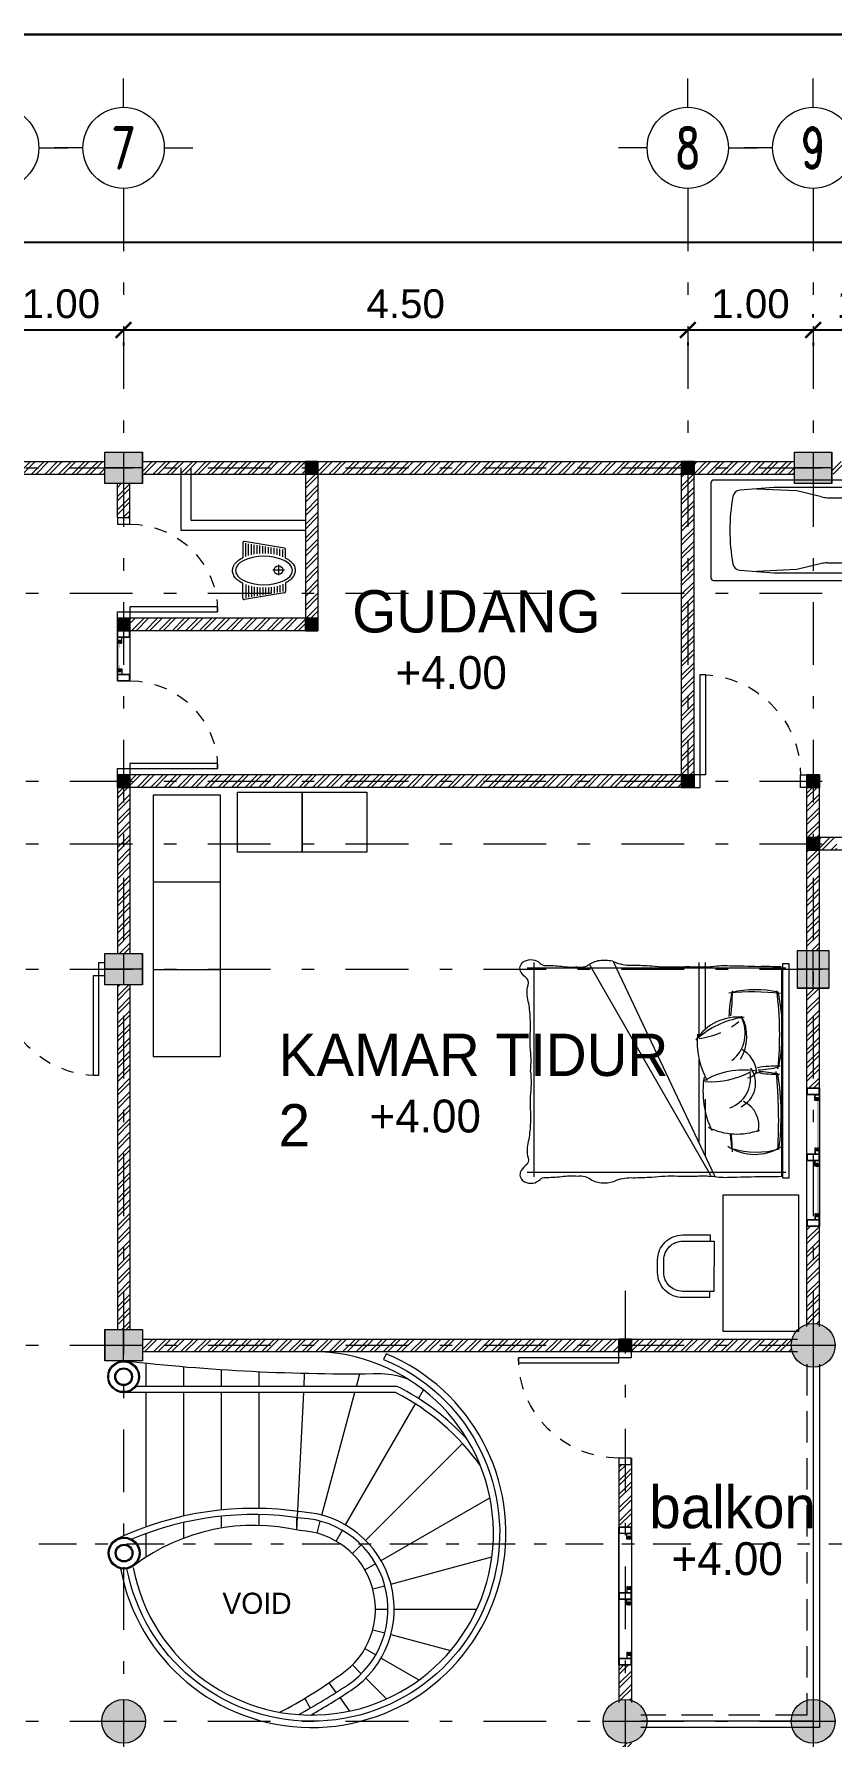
# Model space of a CAD drawing. Header units: millimetres. Extents: x -667 to -468, y -723 to -475.
# Drawn here: x -648.36 to -642, y -542.4 to -528.81 of the extents above; entities that cross this region are included whole.
import ezdxf
from ezdxf.enums import TextEntityAlignment as Align

# ---------------------------------------------------------------- set-up
doc = ezdxf.new("R2010")
doc.units = ezdxf.units.MM
for name, pattern in [('CENTER', [2, 1.25, -0.25, 0.25, -0.25]), ('DASHDOT', [1, 0.5, -0.25, 0, -0.25]), ('DASHED2', [0.375, 0.25, -0.125]), ('HIDDEN', [0.375, 0.25, -0.125])]:
    doc.linetypes.add(name, pattern=pattern)
doc.layers.get('0').update_dxf_attribs({"lineweight": 9})
doc.layers.get('Defpoints').update_dxf_attribs({"lineweight": 0})
for name, color, linetype, lineweight in [('BLOCK', 231, 'Continuous', 5), ('COLUMN', 11, 'Continuous', 9), ('dinding', 36, 'Continuous', 9), ('DOOR', 6, 'Continuous', 5), ('Furniture', 172, 'Continuous', 0), ('GRID', 250, 'CENTER', 0), ('HIDDEN', 9, 'HIDDEN', 5), ('NOT-AS1', 2, 'Continuous', 5), ('NOT-AS2', 5, 'Continuous', 5), ('NOTASI', 250, 'Continuous', 5), ('pintu', 6, 'Continuous', 5), ('TEXT', 26, 'Continuous', 5)]:
    doc.layers.add(name, color=color, linetype=linetype, lineweight=lineweight)
doc.layers.add('KOP', color=1, linetype='Continuous')
doc.styles.get("Standard").update_dxf_attribs({"font": 'arial.ttf'})
doc.styles.add('SUBTITLE-200', font='ROMAND.shx', dxfattribs={"width": 0.7, "height": 600})
doc.dimstyles.new('Copy of 1-100', dxfattribs={"dimtxt": 0.23, "dimasz": 0.125, "dimexe": 0.125, "dimexo": 0.1, "dimgap": 0.09, "dimtad": 1, "dimtoh": 1, "dimzin": 0, "dimdsep": 46, "dimtxsty": 'Standard', "dimblk": 'ARCHTICK', "dimcen": 0.09, "dimdle": 0.125, "dimclrt": 2, "dimadec": 0, "dimazin": 0, "dimtfac": 1, "dimtofl": 0, "dimtmove": 0, "dimatfit": 3, "dimldrblk": 'ARCHTICK', "dimfxl": 1, "dimtolj": 1, "dimtzin": 0, "dimarcsym": 0})

# ---------------------------------------------------------------- blocks, each defined once
blk = doc.blocks.new('EW2433')
at = {"layer": 'KOP', "color": 11, "ltscale": 0.1}
for p, q in [((483.0215, -195.9497), (500.4465, -195.9497)), ((500.4441, -195.9522), (483.0239, -195.9522))]:
    blk.add_line(p, q, dxfattribs=at)
blk = doc.blocks.new('FFFF')
at = {"layer": 'NOTASI', "ltscale": 0.01}
h = blk.add_hatch(color=256, dxfattribs=at)
h.paths.add_polyline_path([(-508.37, -250.991), (-508.495, -250.991), (-508.495, -251.141), (-508.37, -251.141)])
h.paths.add_polyline_path([(-508.37, -251.141), (-508.495, -251.141), (-508.495, -251.291), (-508.37, -251.291)])
h.paths.add_polyline_path([(-508.495, -251.141), (-508.62, -251.141), (-508.62, -251.291), (-508.495, -251.291)])
h.paths.add_polyline_path([(-508.495, -250.991), (-508.62, -250.991), (-508.62, -251.141), (-508.495, -251.141)])
at = {"ltscale": 0.01}
for p, q in [((-508.37, -250.991), (-508.62, -250.991)), ((-508.495, -250.991), (-508.495, -251.291)), ((-508.62, -251.141), (-508.37, -251.141))]:
    blk.add_line(p, q, dxfattribs=at)
blk.add_lwpolyline([(-508.62, -250.991), (-508.37, -250.991), (-508.37, -251.291), (-508.62, -251.291)], close=True, dxfattribs=at)
blk = doc.blocks.new('kolommm bulat')
at = {"layer": 'NOTASI'}
h = blk.add_hatch(color=256, dxfattribs=at)
h.paths.add_polyline_path([(-808.914, -494.931), (-808.914, -495.106), (-808.739, -495.106, 0.414214)])
h.paths.add_polyline_path([(-808.914, -494.931, 0.414214), (-809.089, -495.106), (-808.914, -495.106)])
h.paths.add_polyline_path([(-808.914, -495.106), (-809.089, -495.106, 0.414214), (-808.914, -495.281)])
h.paths.add_polyline_path([(-808.739, -495.106), (-808.914, -495.106), (-808.914, -495.281, 0.414214)])
for p, q in [((-808.914, -494.931), (-808.914, -495.281)), ((-809.089, -495.106), (-808.739, -495.106))]:
    blk.add_line(p, q)
blk.add_circle((-808.914, -495.106), 0.175)
blk = doc.blocks.new('32')
at = {"layer": 'NOTASI'}
h = blk.add_hatch(color=256, dxfattribs=at)
h.paths.add_polyline_path([(2106.822, 191.47), (2106.772, 191.47), (2106.772, 191.42), (2106.822, 191.42)])
h.paths.add_polyline_path([(2106.872, 191.47), (2106.822, 191.47), (2106.822, 191.42), (2106.872, 191.42)])
h.paths.add_polyline_path([(2106.872, 191.42), (2106.822, 191.42), (2106.822, 191.37), (2106.872, 191.37)])
h.paths.add_polyline_path([(2106.822, 191.42), (2106.772, 191.42), (2106.772, 191.37), (2106.822, 191.37)])
at = {"layer": 'BLOCK'}
for p, q in [((2106.772, 191.42), (2106.872, 191.42)), ((2106.822, 191.47), (2106.822, 191.37))]:
    blk.add_line(p, q, dxfattribs=at)
blk.add_lwpolyline([(2106.872, 191.47), (2106.772, 191.47), (2106.772, 191.37), (2106.872, 191.37)], close=True, dxfattribs=at)
blk = doc.blocks.new('rtg')
for p, q in [((538.701, 41.037), (538.701, 41.651)), ((539.171, 41.701), (538.751, 41.701)), ((539.221, 41.037), (539.221, 41.651)), ((538.695, 40.99), (538.647, 40.793)), ((539.227, 40.99), (539.274, 40.793)), ((538.647, 40.793), (538.632, 40.474)), ((539.274, 40.793), (539.29, 40.474))]:
    blk.add_line(p, q)
for points in [[(539.361, 41.788, 0.414214), (539.341, 41.808), (538.581, 41.808, 0.414214), (538.561, 41.788), (538.561, 40.128, 0.414214), (538.581, 40.108), (539.341, 40.108, 0.414214), (539.361, 40.128)], [(539.301, 40.625), (539.301, 41.668, 0.414214), (539.251, 41.718), (538.671, 41.718, 0.414214), (538.621, 41.668), (538.621, 40.625, 0.018977), (538.621, 40.61), (538.642, 40.337, 0.340389), (538.691, 40.283, 0.091529), (539.231, 40.283, 0.340389), (539.279, 40.337), (539.3, 40.61, 0.018977)], [(538.926, 41.573, -1), (538.996, 41.573, -1)], [(538.986, 41.573, 1), (538.936, 41.573, 1)], [(538.936, 41.573, -1), (538.986, 41.573, -1)]]:
    blk.add_lwpolyline(points, format="xyb", close=True)
for radius in [0.035, 0.025]:
    blk.add_circle((538.961, 41.573), radius)
for centre, radius, start, end in [((538.751, 41.651), 0.05, 90, 180), ((539.171, 41.651), 0.05, 0, 90), ((538.501, 41.037), 0.2, 346.3541, 0), ((538.501, 41.037), 0.2, 346.3541, 0), ((539.421, 41.037), 0.2, 180, 193.6459)]:
    blk.add_arc(centre, radius, start, end)
blk = doc.blocks.new('*U614')
for points in [[(81823, 24533), (81823, 25333), (81783, 25333), (81783, 24533)], [(80973, 24433), (81023, 24433), (81023, 24533), (80973, 24533)], [(81823, 24533), (81873, 24533), (81873, 24433), (81823, 24433)]]:
    blk.add_lwpolyline(points, close=True)
at = {"layer": 'HIDDEN'}
blk.add_arc((81823, 24533), 800, 90, 180, dxfattribs=at)
blk = doc.blocks.new('*U566')
for points in [[(81073, 24533), (81123, 24533), (81123, 24433), (81073, 24433)], [(81823, 24433), (81873, 24433), (81873, 24533), (81823, 24533)], [(81823, 24433), (81823, 23733), (81783, 23733), (81783, 24433)]]:
    blk.add_lwpolyline(points, close=True)
at = {"layer": 'HIDDEN'}
blk.add_arc((81823, 24433), 700, 180, 270, dxfattribs=at)
blk = doc.blocks.new('e')
for p, q in [((208.478, -87.001), (208.478, -86.933)), ((208.488, -86.922), (208.806, -86.869)), ((208.501, -86.99), (208.501, -86.932)), ((208.524, -86.982), (208.524, -86.928)), ((208.546, -86.976), (208.546, -86.924)), ((208.569, -86.971), (208.569, -86.92)), ((208.592, -86.967), (208.592, -86.916)), ((208.614, -86.965), (208.614, -86.913)), ((208.637, -86.964), (208.637, -86.909)), ((208.66, -86.964), (208.66, -86.905)), ((208.683, -86.965), (208.683, -86.901)), ((208.705, -86.967), (208.705, -86.897)), ((208.728, -86.97), (208.728, -86.894)), ((208.751, -86.974), (208.751, -86.89)), ((208.774, -86.981), (208.774, -86.886)), ((208.796, -86.988), (208.796, -86.882)), ((208.819, -86.88), (208.819, -86.998)), ((208.478, -87.199), (208.478, -87.267)), ((208.501, -87.21), (208.501, -87.268)), ((208.796, -87.212), (208.796, -87.318)), ((208.819, -87.32), (208.819, -87.202)), ((208.488, -87.278), (208.806, -87.331)), ((208.524, -87.218), (208.524, -87.272)), ((208.546, -87.224), (208.546, -87.276)), ((208.569, -87.229), (208.569, -87.28)), ((208.592, -87.233), (208.592, -87.284)), ((208.614, -87.235), (208.614, -87.287)), ((208.637, -87.236), (208.637, -87.291)), ((208.66, -87.236), (208.66, -87.295)), ((208.683, -87.235), (208.683, -87.299)), ((208.705, -87.233), (208.705, -87.303)), ((208.728, -87.23), (208.728, -87.306)), ((208.751, -87.226), (208.751, -87.31)), ((208.774, -87.219), (208.774, -87.314))]:
    blk.add_line(p, q)
for centre, start, end in [((208.489, -86.933), 99.4623, 180), ((208.808, -86.88), 0, 99.4623), ((208.489, -87.267), 180, 260.5377), ((208.808, -87.32), 260.5377, 0)]:
    blk.add_arc(centre, 0.0114, start, end)
at = {"extrusion": (0, 0, -1)}
blk.add_ellipse((208.651, -87.1), major_axis=(-0.227, 0), ratio=0.5, start_param=3.141593, end_param=9.424778, dxfattribs=at)
for points, knots in [([(208.478, -87.199), (208.47, -87.195), (208.463, -87.191), (208.447, -87.18), (208.439, -87.174), (208.427, -87.162), (208.422, -87.156), (208.415, -87.145), (208.411, -87.14), (208.406, -87.129), (208.405, -87.124), (208.402, -87.114), (208.402, -87.108), (208.401, -87.098), (208.402, -87.093), (208.403, -87.083), (208.404, -87.078), (208.408, -87.068), (208.41, -87.063), (208.415, -87.054), (208.418, -87.049), (208.425, -87.041), (208.429, -87.036), (208.44, -87.025), (208.449, -87.018), (208.465, -87.008), (208.471, -87.004), (208.478, -87.001)], [8.653065, 8.653065, 8.653065, 8.653065, 8.790224, 8.790224, 8.964083, 8.964083, 9.08625, 9.08625, 9.208417, 9.208417, 9.306285, 9.306285, 9.404152, 9.404152, 9.50202, 9.50202, 9.599888, 9.599888, 9.697756, 9.697756, 9.795624, 9.795624, 9.893492, 9.893492, 10.078458, 10.078458, 10.19649, 10.19649, 10.19649, 10.19649]), ([(208.819, -86.998), (208.829, -87.003), (208.838, -87.008), (208.856, -87.02), (208.865, -87.027), (208.877, -87.039), (208.881, -87.044), (208.889, -87.055), (208.892, -87.061), (208.896, -87.072), (208.898, -87.077), (208.9, -87.087), (208.901, -87.092), (208.901, -87.098), (208.901, -87.099), (208.901, -87.1), (208.901, -87.104), (208.901, -87.109), (208.899, -87.118), (208.898, -87.122), (208.895, -87.131), (208.894, -87.135), (208.89, -87.143), (208.887, -87.147), (208.882, -87.154), (208.879, -87.158), (208.869, -87.169), (208.862, -87.176), (208.845, -87.188), (208.835, -87.194), (208.823, -87.2), (208.821, -87.201), (208.819, -87.202)], [5.479622, 5.479622, 5.479622, 5.479622, 5.644933, 5.644933, 5.829898, 5.829898, 5.949882, 5.949882, 6.069866, 6.069866, 6.167624, 6.167624, 6.265382, 6.265382, 6.283185, 6.283185, 6.283185, 6.367331, 6.367331, 6.451477, 6.451477, 6.535622, 6.535622, 6.619768, 6.619768, 6.703914, 6.703914, 6.877773, 6.877773, 7.051632, 7.051632, 7.086748, 7.086748, 7.086748, 7.086748])]:
    blk.add_open_spline(points, degree=3, knots=knots)
at = {"layer": 'Furniture'}
for points in [[(208.535, -87.144), (208.535, -87.063)], [(208.488, -87.103), (208.581, -87.103)]]:
    blk.add_lwpolyline(points, dxfattribs=at)
blk.add_circle((208.535, -87.103), 0.0352, dxfattribs=at)
blk = doc.blocks.new('rdde')
at = {"layer": 'Furniture'}
for p, q in [((519.25, -125.046), (521.312, -125.046)), ((519.28, -125.011), (519.28, -126.679)), ((519.813, -125.012), (520.62, -126.722)), ((519.847, -125.021), (520.809, -126.697)), ((521.257, -125.011), (521.257, -126.722)), ((519.889, -125.174), (519.889, -125.631)), ((519.94, -125.282), (519.94, -125.943)), ((519.889, -126.19), (519.889, -126.722)), ((519.94, -126.138), (519.94, -126.722)), ((519.25, -126.676), (521.312, -126.676))]:
    blk.add_line(p, q, dxfattribs=at)
for points in [[(521.285, -125.852, -0.04576), (521.287, -125.653, 0.026973), (521.289, -125.566, -0.036947), (521.287, -125.428, -0.036442), (521.303, -125.293, 0.141351), (521.305, -125.162, -0.342539), (521.325, -125.1, 0.123892), (521.367, -125.046, 0.37589), (521.333, -124.972, 0.329446), (521.209, -124.989, -0.211134), (521.168, -125.006, 0.026504), (521.039, -125.013, -0.06219), (520.912, -125.017, -0.218233), (520.796, -124.985, 0.123513), (520.696, -124.963, 0.129887), (520.6, -124.984, -0.095063), (520.467, -125.004, 0.016498), (520.317, -125.009, -0.039412), (520.111, -125.017, 0.025508), (519.957, -125.017, -0.038458), (519.834, -125.015, 0.058958), (519.697, -125.008, 0.00267), (519.468, -125.013, 0.015571), (519.285, -125.015)], [(521.285, -125.852, 0.04576), (521.287, -126.05, -0.026973), (521.289, -126.138, 0.036947), (521.287, -126.275, 0.036442), (521.303, -126.41, -0.141351), (521.305, -126.541, 0.342539), (521.325, -126.604, -0.123892), (521.367, -126.657, -0.37589), (521.333, -126.731, -0.329446), (521.209, -126.714, 0.211134), (521.168, -126.697, -0.026504), (521.039, -126.691, 0.06219), (520.912, -126.686, 0.218233), (520.796, -126.719, -0.123513), (520.696, -126.74, -0.129887), (520.6, -126.719, 0.095063), (520.467, -126.699, -0.016498), (520.317, -126.694, 0.039412), (520.111, -126.686, -0.025508), (519.957, -126.686, 0.038458), (519.834, -126.689, -0.058958), (519.697, -126.695, -0.00267), (519.468, -126.69, -0.015571), (519.285, -126.688)]]:
    blk.add_lwpolyline(points, format="xyb", dxfattribs=at)
blk.add_lwpolyline([(519.274, -124.999), (519.274, -126.714), (519.226, -126.714), (519.226, -124.999)], close=True, dxfattribs=at)
for centre, radius, start, end in [((521.384, -125.503), 2.098, 172.5734, 189.066), ((519.496, -125.579), 0.389, 56.1664, 122.49), ((519.485, -125.87), 0.662, 72.8591, 106.0737), ((523.271, -125.461), 3.965, 176.6031, 185.6342), ((540.109, -123.849), 20.481, 183.8144, 184.2138), ((517.008, -125.617), 2.699, 5.5772, 8.0827), ((519.639, -125.865), 0.513, 63.4974, 110.6974), ((519.674, -125.421), 0.21, 166.0808, 245.2477), ((519.203, -125.69), 0.707, 350.6526, 26.04), ((519.698, -125.757), 0.208, 116.1579, 215.8329), ((519.778, -125.795), 0.248, 109.1658, 191.9587), ((519.585, -125.238), 0.625, 260.8023, 301.3458), ((519.845, -126.429), 0.659, 85.8503, 118.9544), ((519.32, -126.089), 0.637, 354.533, 29.0533), ((520.658, -126.174), 1.382, 168.0701, 193.0075), ((519.335, -125.148), 0.746, 266.877, 280.8333), ((521.936, -126.15), 2.638, 173.9603, 187.5336), ((519.328, -126.567), 0.738, 78.5233, 92.1739), ((519.491, -126.6), 0.736, 91.6124, 104.6566), ((519.497, -124.853), 0.997, 259.3055, 268.1663), ((519.716, -125.821), 0.237, 183.4939, 241.8004), ((519.562, -125.89), 0.0899, 94.1026, 149.8866), ((519.905, -126.128), 0.345, 148.6655, 208.3596), ((519.851, -126.157), 0.278, 128.1293, 208.1124), ((519.631, -125.888), 0.397, 263, 327.6738), ((519.505, -125.622), 0.665, 278.5376, 312.6799), ((520.005, -126.706), 0.594, 96.1461, 113.7018), ((520.005, -126.706), 0.594, 123.049, 130.0492), ((521.644, -126.507), 1.969, 173.7893, 179.6152), ((518.149, -126.202), 1.557, 349.6594, 356.7895), ((519.506, -124.573), 1.913, 263.5293, 275.9065), ((519.488, -125.631), 0.872, 258.2565, 282.6825)]:
    blk.add_arc(centre, radius, start, end, dxfattribs=at)
blk = doc.blocks.new('DDDDEWWW')
at = {"layer": 'Furniture', "ltscale": 0.6}
for p, q in [((462.872, -118.147), (462.922, -118.147)), ((463.372, -118.148), (463.322, -118.148))]:
    blk.add_line(p, q, dxfattribs=at)
at = {"layer": 'Furniture', "lineweight": 13}
blk.add_lwpolyline([(463.372, -118.148), (463.372, -118.366, -0.414214), (463.171, -118.566), (463.071, -118.566, -0.414214), (462.872, -118.365), (462.872, -118.147)], format="xyb", dxfattribs=at)
blk.add_lwpolyline([(462.922, -118.115), (463.322, -118.116), (463.322, -118.366, -0.414214), (463.171, -118.516), (463.071, -118.516, -0.414214), (462.922, -118.365)], format="xyb", close=True, dxfattribs=at)
blk = doc.blocks.new('*U248')
for points in [[(81823, 24533), (81823, 25333), (81783, 25333), (81783, 24533)], [(80973, 24433), (81023, 24433), (81023, 24533), (80973, 24533)], [(81823, 24533), (81873, 24533), (81873, 24433), (81823, 24433)]]:
    blk.add_lwpolyline(points, close=True)
at = {"layer": 'HIDDEN'}
blk.add_arc((81823, 24533), 800, 90, 180, dxfattribs=at)
blk = doc.blocks.new('FGRREE')
h = blk.add_hatch()
h.set_pattern_fill('ANSI31', color=30, scale=0.02, angle=-270, style=0)
h.set_pattern_definition([(315, (-2744.3127359, 687.6925603), (0.0017677669529, 0.0017677669529), [])])
h.paths.add_polyline_path([(-685.492, -507.082), (-685.492, -507.084, -0.354282), (-685.489, -507.086), (-685.489, -507.066), (-685.497, -507.066), (-685.497, -507.082)])
h.paths.add_polyline_path([(-685.481, -507.066), (-685.489, -507.066), (-685.489, -507.086, -0.354282), (-685.486, -507.084), (-685.486, -507.082), (-685.481, -507.082)])
h = blk.add_hatch()
h.set_pattern_fill('ANSI31', color=30, scale=0.02, angle=-270, style=0)
h.set_pattern_definition([(45, (-2744.3127359, -1702.0687045), (0.0017677669529, -0.0017677669529), [])])
h.paths.add_polyline_path([(-685.492, -507.295), (-685.492, -507.293, 0.354282), (-685.489, -507.291), (-685.489, -507.311), (-685.497, -507.311), (-685.497, -507.295)])
h.paths.add_polyline_path([(-685.481, -507.311), (-685.489, -507.311), (-685.489, -507.291, 0.354282), (-685.486, -507.293), (-685.486, -507.295), (-685.481, -507.295)])
for points in [[(-685.408, -507.038), (-685.408, -506.988), (-685.508, -506.988), (-685.508, -507.038)], [(-685.408, -506.988), (-685.408, -507.388), (-685.508, -507.388), (-685.508, -506.988)], [(-685.41, -507.036), (-685.41, -506.99), (-685.506, -506.99), (-685.506, -507.036)], [(-685.479, -507.064), (-685.479, -507.084), (-685.473, -507.084), (-685.473, -507.04), (-685.506, -507.04), (-685.506, -507.084), (-685.499, -507.084), (-685.499, -507.064)], [(-685.408, -507.388), (-685.408, -507.338), (-685.508, -507.338), (-685.508, -507.388)], [(-685.479, -507.313), (-685.479, -507.293), (-685.473, -507.293), (-685.473, -507.336), (-685.506, -507.336), (-685.506, -507.293), (-685.499, -507.293), (-685.499, -507.313)], [(-685.41, -507.386), (-685.41, -507.34), (-685.506, -507.34), (-685.506, -507.386)]]:
    blk.add_lwpolyline(points, close=True)
for points in [[(-685.483, -507.084), (-685.481, -507.084), (-685.486, -507.084), (-685.481, -507.084), (-685.481, -507.086), (-685.471, -507.086), (-685.471, -507.038), (-685.508, -507.038), (-685.508, -507.086), (-685.497, -507.086), (-685.497, -507.084), (-685.492, -507.084), (-685.497, -507.084)], [(-685.492, -507.084), (-685.492, -507.082), (-685.497, -507.082), (-685.497, -507.066), (-685.481, -507.066), (-685.481, -507.082), (-685.486, -507.082), (-685.486, -507.084)], [(-685.483, -507.293), (-685.481, -507.293), (-685.486, -507.293), (-685.481, -507.293), (-685.481, -507.291), (-685.471, -507.291), (-685.471, -507.338), (-685.508, -507.338), (-685.508, -507.291), (-685.497, -507.291), (-685.497, -507.293), (-685.492, -507.293), (-685.497, -507.293)], [(-685.492, -507.293), (-685.492, -507.295), (-685.497, -507.295), (-685.497, -507.311), (-685.481, -507.311), (-685.481, -507.295), (-685.486, -507.295), (-685.486, -507.293)]]:
    blk.add_lwpolyline(points)
at = {"color": 20, "const_width": 0.002}
blk.add_lwpolyline([(-685.489, -507.295), (-685.49, -507.084)], dxfattribs=at)
for centre, start, end in [((-685.492, -507.086), 17.2933, 95.3266), ((-685.487, -507.086), 84.6734, 162.7067), ((-685.492, -507.29), 264.6734, 342.7067), ((-685.487, -507.29), 197.2933, 275.3266)]:
    blk.add_arc(centre, 0.00286, start, end)
at = {"layer": 'dinding'}
for p, q in [((-685.508, -506.988), (-685.508, -507.338)), ((-685.408, -506.988), (-685.408, -507.338))]:
    blk.add_line(p, q, dxfattribs=at)
blk = doc.blocks.new('*U579')
for points in [[(80973, 24533), (81023, 24533), (81023, 24433), (80973, 24433)], [(81823, 24433), (81873, 24433), (81873, 24533), (81823, 24533)], [(81823, 24433), (81823, 23633), (81783, 23633), (81783, 24433)]]:
    blk.add_lwpolyline(points, close=True)
at = {"layer": 'HIDDEN'}
blk.add_arc((81823, 24433), 800, 180, 270, dxfattribs=at)
blk = doc.blocks.new('GRID')
at = {"layer": 'NOT-AS1', "color": 11}
for points in [[(0, 800), (0, 1365)], [(-800, 0), (-1365, 0)], [(800, 0), (1365, 0)], [(0, -800), (0, -1365)]]:
    blk.add_lwpolyline(points, dxfattribs=at)
blk.add_circle((0, 0), 800, dxfattribs=at)
at = {"layer": 'NOT-AS2', "width": 0.75, "flags": 12}
blk.add_attdef('AS', text='', height=700, dxfattribs=at).set_placement((0, 0), align=Align.MIDDLE_CENTER)
blk = doc.blocks.new('_ArchTick')
at = {"color": 0, "linetype": 'ByBlock', "const_width": 0.15}
blk.add_lwpolyline([(-0.5, -0.5), (0.5, 0.5)], dxfattribs=at)
blk = doc.blocks.new('*D716')
at = {"layer": 'Defpoints', "color": 0}
for p in [(-659.148, -530.471), (-641.148, -530.471), (-641.148, -530.471)]:
    blk.add_point(p, dxfattribs=at)
at = {"layer": 'NOTASI', "color": 0, "lineweight": -2}
for p, q in [((-659.148, -530.371), (-659.148, -530.346)), ((-641.148, -530.371), (-641.148, -530.346)), ((-659.273, -530.471), (-641.023, -530.471))]:
    blk.add_line(p, q, dxfattribs=at)
at = {"layer": 'NOTASI', "color": 0, "lineweight": -2, "xscale": 0.125, "yscale": 0.125, "zscale": 0.125, "rotation": 180}
blk.add_blockref('_ArchTick', (-659.148, -530.471), dxfattribs=at)
at = {"layer": 'NOTASI', "color": 0, "lineweight": -2, "xscale": 0.125, "yscale": 0.125, "zscale": 0.125}
blk.add_blockref('_ArchTick', (-641.148, -530.471), dxfattribs=at)
at = {"layer": 'NOTASI', "color": 2, "insert": (-650.148, -530.263), "char_height": 0.23, "attachment_point": 5}
blk.add_mtext('\\A1;18.00', dxfattribs=at)
blk = doc.blocks.new('*D720')
at = {"layer": 'Defpoints', "color": 0}
for p in [(-647.648, -531.171), (-643.148, -531.171), (-643.148, -531.171)]:
    blk.add_point(p, dxfattribs=at)
at = {"layer": 'NOTASI', "color": 0, "lineweight": -2}
for p, q in [((-647.773, -531.171), (-643.023, -531.171)), ((-647.648, -531.271), (-647.648, -531.296)), ((-643.148, -531.271), (-643.148, -531.296))]:
    blk.add_line(p, q, dxfattribs=at)
at = {"layer": 'NOTASI', "color": 0, "lineweight": -2, "xscale": 0.125, "yscale": 0.125, "zscale": 0.125, "rotation": 180}
blk.add_blockref('_ArchTick', (-647.648, -531.171), dxfattribs=at)
at = {"layer": 'NOTASI', "color": 0, "lineweight": -2, "xscale": 0.125, "yscale": 0.125, "zscale": 0.125}
blk.add_blockref('_ArchTick', (-643.148, -531.171), dxfattribs=at)
at = {"layer": 'NOTASI', "color": 2, "insert": (-645.398, -530.963), "char_height": 0.23, "attachment_point": 5}
blk.add_mtext('\\A1;4.50', dxfattribs=at)
blk = doc.blocks.new('*D721')
at = {"layer": 'Defpoints', "color": 0}
for p in [(-643.148, -531.171), (-642.148, -531.171), (-642.148, -531.171)]:
    blk.add_point(p, dxfattribs=at)
at = {"layer": 'NOTASI', "color": 0, "lineweight": -2}
for p, q in [((-643.273, -531.171), (-642.023, -531.171)), ((-643.148, -531.271), (-643.148, -531.296)), ((-642.148, -531.271), (-642.148, -531.296))]:
    blk.add_line(p, q, dxfattribs=at)
at = {"layer": 'NOTASI', "color": 0, "lineweight": -2, "xscale": 0.125, "yscale": 0.125, "zscale": 0.125, "rotation": 180}
blk.add_blockref('_ArchTick', (-643.148, -531.171), dxfattribs=at)
at = {"layer": 'NOTASI', "color": 0, "lineweight": -2, "xscale": 0.125, "yscale": 0.125, "zscale": 0.125}
blk.add_blockref('_ArchTick', (-642.148, -531.171), dxfattribs=at)
at = {"layer": 'NOTASI', "color": 2, "insert": (-642.648, -530.963), "char_height": 0.23, "attachment_point": 5}
blk.add_mtext('\\A1;1.00', dxfattribs=at)
blk = doc.blocks.new('*D722')
at = {"layer": 'Defpoints', "color": 0}
for p in [(-642.148, -531.171), (-641.148, -531.171), (-641.148, -531.171)]:
    blk.add_point(p, dxfattribs=at)
at = {"layer": 'NOTASI', "color": 0, "lineweight": -2}
for p, q in [((-642.148, -531.071), (-642.148, -531.046)), ((-641.148, -531.071), (-641.148, -531.046)), ((-642.273, -531.171), (-641.023, -531.171))]:
    blk.add_line(p, q, dxfattribs=at)
at = {"layer": 'NOTASI', "color": 0, "lineweight": -2, "xscale": 0.125, "yscale": 0.125, "zscale": 0.125, "rotation": 180}
blk.add_blockref('_ArchTick', (-642.148, -531.171), dxfattribs=at)
at = {"layer": 'NOTASI', "color": 0, "lineweight": -2, "xscale": 0.125, "yscale": 0.125, "zscale": 0.125}
blk.add_blockref('_ArchTick', (-641.148, -531.171), dxfattribs=at)
at = {"layer": 'NOTASI', "color": 2, "insert": (-641.648, -530.963), "char_height": 0.23, "attachment_point": 5}
blk.add_mtext('\\A1;1.00', dxfattribs=at)
blk = doc.blocks.new('*D741')
at = {"layer": 'Defpoints', "color": 0}
for p in [(-648.648, -531.171), (-647.648, -531.171), (-647.648, -531.171)]:
    blk.add_point(p, dxfattribs=at)
at = {"layer": 'NOTASI', "color": 0, "lineweight": -2}
for p, q in [((-648.773, -531.171), (-647.523, -531.171)), ((-648.648, -531.271), (-648.648, -531.296)), ((-647.648, -531.271), (-647.648, -531.296))]:
    blk.add_line(p, q, dxfattribs=at)
at = {"layer": 'NOTASI', "color": 0, "lineweight": -2, "xscale": 0.125, "yscale": 0.125, "zscale": 0.125, "rotation": 180}
blk.add_blockref('_ArchTick', (-648.648, -531.171), dxfattribs=at)
at = {"layer": 'NOTASI', "color": 0, "lineweight": -2, "xscale": 0.125, "yscale": 0.125, "zscale": 0.125}
blk.add_blockref('_ArchTick', (-647.648, -531.171), dxfattribs=at)
at = {"layer": 'NOTASI', "color": 2, "insert": (-648.148, -530.963), "char_height": 0.23, "attachment_point": 5}
blk.add_mtext('\\A1;1.00', dxfattribs=at)
blk = doc.blocks.new('FCE')
h = blk.add_hatch()
h.set_pattern_fill('ANSI31', color=30, scale=0.02, angle=-180, style=0)
h.set_pattern_definition([(45, (-1849.7851361, -2568.5427676), (-0.0017677669529, 0.0017677669529), [])])
h.paths.add_polyline_path([(-655.011, -509.722), (-655.009, -509.722, -0.354282), (-655.007, -509.719), (-655.027, -509.719), (-655.027, -509.727), (-655.011, -509.727)])
h.paths.add_polyline_path([(-655.027, -509.711), (-655.027, -509.719), (-655.007, -509.719, -0.354282), (-655.009, -509.716), (-655.011, -509.716), (-655.011, -509.711)])
h = blk.add_hatch()
h.set_pattern_fill('ANSI31', color=30, scale=0.02, angle=-180, style=0)
h.set_pattern_definition([(135, (540.1511286, -2568.5427676), (0.0017677669529, 0.0017677669529), [])])
h.paths.add_polyline_path([(-654.623, -509.722), (-654.625, -509.722, 0.354282), (-654.627, -509.719), (-654.607, -509.719), (-654.607, -509.727), (-654.623, -509.727)])
h.paths.add_polyline_path([(-654.607, -509.711), (-654.607, -509.719), (-654.627, -509.719, 0.354282), (-654.625, -509.716), (-654.623, -509.716), (-654.623, -509.711)])
h = blk.add_hatch()
h.set_pattern_fill('ANSI31', color=30, scale=0.02, angle=-180, style=0)
h.set_pattern_definition([(45, (-1849.2601361, -2568.5427676), (-0.0017677669529, 0.0017677669529), [])])
h.paths.add_polyline_path([(-654.486, -509.722), (-654.484, -509.722, -0.354282), (-654.482, -509.719), (-654.502, -509.719), (-654.502, -509.727), (-654.486, -509.727)])
h.paths.add_polyline_path([(-654.502, -509.711), (-654.502, -509.719), (-654.482, -509.719, -0.354282), (-654.484, -509.716), (-654.486, -509.716), (-654.486, -509.711)])
h = blk.add_hatch()
h.set_pattern_fill('ANSI31', color=30, scale=0.02, angle=-180, style=0)
h.set_pattern_definition([(135, (540.6761286, -2568.5427676), (0.0017677669529, 0.0017677669529), [])])
h.paths.add_polyline_path([(-654.098, -509.722), (-654.1, -509.722, 0.354282), (-654.102, -509.719), (-654.082, -509.719), (-654.082, -509.727), (-654.098, -509.727)])
h.paths.add_polyline_path([(-654.082, -509.711), (-654.082, -509.719), (-654.102, -509.719, 0.354282), (-654.1, -509.716), (-654.098, -509.716), (-654.098, -509.711)])
for points in [[(-655.055, -509.638), (-655.105, -509.638), (-655.105, -509.738), (-655.055, -509.738)], [(-655.105, -509.638), (-654.005, -509.638), (-654.005, -509.738), (-655.105, -509.738)], [(-655.057, -509.64), (-655.103, -509.64), (-655.103, -509.736), (-655.057, -509.736)], [(-655.029, -509.709), (-655.009, -509.709), (-655.009, -509.703), (-655.053, -509.703), (-655.053, -509.736), (-655.009, -509.736), (-655.009, -509.729), (-655.029, -509.729)], [(-654.605, -509.709), (-654.625, -509.709), (-654.625, -509.703), (-654.582, -509.703), (-654.582, -509.736), (-654.625, -509.736), (-654.625, -509.729), (-654.605, -509.729)], [(-654.53, -509.638), (-654.58, -509.638), (-654.58, -509.738), (-654.53, -509.738)], [(-654.532, -509.64), (-654.578, -509.64), (-654.578, -509.736), (-654.532, -509.736)], [(-654.504, -509.709), (-654.484, -509.709), (-654.484, -509.703), (-654.528, -509.703), (-654.528, -509.736), (-654.484, -509.736), (-654.484, -509.729), (-654.504, -509.729)], [(-654.08, -509.709), (-654.1, -509.709), (-654.1, -509.703), (-654.057, -509.703), (-654.057, -509.736), (-654.1, -509.736), (-654.1, -509.729), (-654.08, -509.729)], [(-654.005, -509.638), (-654.055, -509.638), (-654.055, -509.738), (-654.005, -509.738)], [(-654.007, -509.64), (-654.053, -509.64), (-654.053, -509.736), (-654.007, -509.736)]]:
    blk.add_lwpolyline(points, close=True)
for points in [[(-655.009, -509.713), (-655.009, -509.711), (-655.009, -509.716), (-655.009, -509.711), (-655.007, -509.711), (-655.007, -509.701), (-655.055, -509.701), (-655.055, -509.738), (-655.007, -509.738), (-655.007, -509.727), (-655.009, -509.727), (-655.009, -509.722), (-655.009, -509.727)], [(-655.009, -509.722), (-655.011, -509.722), (-655.011, -509.727), (-655.027, -509.727), (-655.027, -509.711), (-655.011, -509.711), (-655.011, -509.716), (-655.009, -509.716)], [(-654.625, -509.713), (-654.625, -509.711), (-654.625, -509.716), (-654.625, -509.711), (-654.627, -509.711), (-654.627, -509.701), (-654.58, -509.701), (-654.58, -509.738), (-654.627, -509.738), (-654.627, -509.727), (-654.625, -509.727), (-654.625, -509.722), (-654.625, -509.727)], [(-654.625, -509.722), (-654.623, -509.722), (-654.623, -509.727), (-654.607, -509.727), (-654.607, -509.711), (-654.623, -509.711), (-654.623, -509.716), (-654.625, -509.716)], [(-654.484, -509.713), (-654.484, -509.711), (-654.484, -509.716), (-654.484, -509.711), (-654.482, -509.711), (-654.482, -509.701), (-654.53, -509.701), (-654.53, -509.738), (-654.482, -509.738), (-654.482, -509.727), (-654.484, -509.727), (-654.484, -509.722), (-654.484, -509.727)], [(-654.484, -509.722), (-654.486, -509.722), (-654.486, -509.727), (-654.502, -509.727), (-654.502, -509.711), (-654.486, -509.711), (-654.486, -509.716), (-654.484, -509.716)], [(-654.1, -509.713), (-654.1, -509.711), (-654.1, -509.716), (-654.1, -509.711), (-654.102, -509.711), (-654.102, -509.701), (-654.055, -509.701), (-654.055, -509.738), (-654.102, -509.738), (-654.102, -509.727), (-654.1, -509.727), (-654.1, -509.722), (-654.1, -509.727)], [(-654.1, -509.722), (-654.098, -509.722), (-654.098, -509.727), (-654.082, -509.727), (-654.082, -509.711), (-654.098, -509.711), (-654.098, -509.716), (-654.1, -509.716)]]:
    blk.add_lwpolyline(points)
at = {"color": 20, "const_width": 0.002}
for points in [[(-654.623, -509.719), (-655.011, -509.719)], [(-654.098, -509.719), (-654.486, -509.719)]]:
    blk.add_lwpolyline(points, dxfattribs=at)
for centre, start, end in [((-655.006, -509.717), 174.6734, 252.7067), ((-655.006, -509.722), 107.2933, 185.3266), ((-654.628, -509.717), 287.2933, 5.3266), ((-654.628, -509.722), 354.6734, 72.7067), ((-654.481, -509.717), 174.6734, 252.7067), ((-654.481, -509.722), 107.2933, 185.3266), ((-654.103, -509.717), 287.2933, 5.3266), ((-654.103, -509.722), 354.6734, 72.7067)]:
    blk.add_arc(centre, 0.00286, start, end)

msp = doc.modelspace()

# ---------------------------------------------------------------- hatches: boundary and pattern name
at = {"layer": 'NOTASI'}
h = msp.add_hatch(dxfattribs=at)
h.set_pattern_fill('ANSI32', color=256, scale=0.008, style=0)
h.paths.add_polyline_path([(-650.001, -532.221), (-652.998, -532.221), (-652.998, -532.321), (-650.001, -532.321)])
h.paths.add_polyline_path([(-648.698, -532.303), (-648.698, -532.271), (-648.698, -532.221), (-650.001, -532.221), (-650.001, -532.321), (-648.726, -532.321)])
h.paths.add_polyline_path([(-647.798, -532.221), (-648.598, -532.221), (-648.598, -532.321), (-647.798, -532.321)])
h.paths.add_polyline_path([(-646.198, -532.221), (-647.498, -532.221), (-647.498, -532.321), (-646.198, -532.321)])
h = msp.add_hatch(dxfattribs=at)
h.set_pattern_fill('ANSI32', color=256, scale=0.008, style=0)
h.paths.add_polyline_path([(-643.198, -532.221), (-646.098, -532.221), (-646.098, -532.321), (-643.198, -532.321)])
h.paths.add_polyline_path([(-642.298, -532.221), (-643.098, -532.221), (-643.098, -532.321), (-642.298, -532.321)])
h.paths.add_polyline_path([(-641.198, -532.221), (-641.998, -532.221), (-641.998, -532.321), (-641.198, -532.321)])
h = msp.add_hatch(dxfattribs=at)
h.set_pattern_fill('ANSI32', color=256, scale=0.008, style=0)
h.paths.add_polyline_path([(-646.098, -532.321), (-646.198, -532.321), (-646.198, -533.471), (-646.098, -533.471)])
h.paths.add_polyline_path([(-646.198, -533.471), (-647.598, -533.471), (-647.598, -533.571), (-646.198, -533.571)])
h.paths.add_polyline_path([(-647.598, -532.396), (-647.698, -532.396), (-647.698, -532.671), (-647.598, -532.671)])
h = msp.add_hatch(dxfattribs=at)
h.set_pattern_fill('ANSI32', color=256, scale=0.008, style=0)
h.paths.add_polyline_path([(-641.098, -532.321), (-641.198, -532.321), (-641.198, -535.221), (-641.098, -535.221)])
h.paths.add_polyline_path([(-643.098, -532.321), (-643.198, -532.321), (-643.198, -534.721), (-643.098, -534.721)])
h = msp.add_hatch(dxfattribs=at)
h.set_pattern_fill('ANSI32', color=256, scale=0.008, style=0)
h.paths.add_polyline_path([(-643.198, -534.721), (-647.598, -534.721), (-647.598, -534.821), (-643.198, -534.821)])
h.paths.add_polyline_path([(-647.598, -534.821), (-647.698, -534.821), (-647.698, -536.146), (-647.598, -536.146)])
h = msp.add_hatch(dxfattribs=at)
h.set_pattern_fill('ANSI32', color=256, scale=0.008, style=0)
h.paths.add_polyline_path([(-641.198, -535.221), (-641.383, -535.221), (-641.383, -535.321), (-641.198, -535.321)])
h.paths.add_polyline_path([(-641.958, -535.221), (-642.098, -535.221), (-642.098, -535.321), (-641.958, -535.321)])
h.paths.add_polyline_path([(-642.098, -534.821), (-642.198, -534.821), (-642.198, -535.221), (-642.098, -535.221)])
h.paths.add_polyline_path([(-642.098, -535.321), (-642.198, -535.321), (-642.198, -536.121), (-642.098, -536.121)])
h = msp.add_hatch(dxfattribs=at)
h.set_pattern_fill('ANSI32', color=256, scale=0.008, style=0)
h.paths.add_polyline_path([(-642.098, -536.421), (-642.198, -536.421), (-642.198, -537.221), (-642.098, -537.221)])
h.paths.add_polyline_path([(-642.098, -538.321), (-642.198, -538.321), (-642.198, -539.103, -0.145898), (-642.098, -539.103)])
h.paths.add_polyline_path([(-642.323, -539.271, -0.072565), (-642.316, -539.221), (-643.598, -539.221), (-643.598, -539.321), (-642.316, -539.321, -0.072565)])
h.paths.add_polyline_path([(-643.698, -539.221), (-647.498, -539.221), (-647.498, -539.321), (-643.698, -539.321)])
h.paths.add_polyline_path([(-647.598, -536.396), (-647.698, -536.396), (-647.698, -539.146), (-647.598, -539.146)])
h = msp.add_hatch(dxfattribs=at)
h.set_pattern_fill('ANSI32', color=256, scale=0.008, style=0)
h.paths.add_polyline_path([(-643.598, -540.221), (-643.698, -540.221), (-643.698, -540.721), (-643.598, -540.721)])
h.paths.add_polyline_path([(-643.598, -541.821), (-643.698, -541.821), (-643.698, -542.103, -0.145898), (-643.598, -542.103)])
h.paths.add_polyline_path([(-643.598, -542.438, -0.145898), (-643.698, -542.438), (-643.698, -543.721), (-643.598, -543.721)])

# ---------------------------------------------------------------- linework, layer by layer
at = {"color": 1, "linetype": 'DASHDOT', "lineweight": 20, "ltscale": 0.6}
msp.add_line((-660.224, -540.856), (-640.268, -540.856), dxfattribs=at)
at = {"layer": 'dinding'}
for p, q in [((-652.998, -532.221), (-647.798, -532.221)), ((-647.498, -532.221), (-642.298, -532.221)), ((-652.998, -532.321), (-647.798, -532.321)), ((-647.698, -532.671), (-647.698, -532.396)), ((-647.598, -532.671), (-647.598, -532.396)), ((-647.498, -532.321), (-642.298, -532.321)), ((-646.198, -532.321), (-646.198, -533.471)), ((-646.098, -532.321), (-646.098, -533.571)), ((-643.198, -534.721), (-643.198, -532.321)), ((-643.098, -534.721), (-643.098, -532.321)), ((-646.198, -533.471), (-647.598, -533.471)), ((-646.098, -533.571), (-647.598, -533.571)), ((-647.698, -534.821), (-647.698, -536.146)), ((-643.198, -534.721), (-647.598, -534.721)), ((-643.198, -534.821), (-647.598, -534.821)), ((-647.598, -534.821), (-647.598, -536.146)), ((-642.198, -535.221), (-642.198, -534.821)), ((-642.098, -535.221), (-642.098, -534.821)), ((-641.198, -535.221), (-642.098, -535.221)), ((-642.198, -539.121), (-642.198, -535.321)), ((-641.098, -535.321), (-642.098, -535.321)), ((-642.098, -539.121), (-642.098, -535.321)), ((-647.698, -536.396), (-647.698, -539.146)), ((-647.598, -536.396), (-647.598, -539.146)), ((-647.498, -539.221), (-642.273, -539.221)), ((-647.498, -539.321), (-642.273, -539.321)), ((-647.467, -539.599), (-647.467, -539.419)), ((-647.167, -539.599), (-647.167, -539.444)), ((-646.867, -539.599), (-646.867, -539.467)), ((-642.148, -539.421), (-642.148, -542.271)), ((-642.098, -539.421), (-642.098, -542.321)), ((-646.567, -539.599), (-646.567, -539.484)), ((-646.209, -539.599), (-646.204, -539.497)), ((-645.791, -539.599), (-645.764, -539.499)), ((-647.467, -540.719), (-647.467, -539.649)), ((-647.167, -540.633), (-647.167, -539.649)), ((-646.867, -540.585), (-646.867, -539.649)), ((-646.567, -540.572), (-646.567, -539.649)), ((-646.267, -540.745), (-646.211, -539.649)), ((-646.066, -540.626), (-645.804, -539.649)), ((-645.878, -540.704), (-645.321, -539.739)), ((-645.296, -539.696), (-645.257, -539.627)), ((-645.717, -540.827), (-644.945, -540.055)), ((-644.91, -540.02), (-644.909, -540.019)), ((-643.698, -540.171), (-643.698, -542.121)), ((-643.598, -540.171), (-643.598, -542.121)), ((-645.594, -540.988), (-644.726, -540.488)), ((-647.167, -540.81), (-647.167, -540.684)), ((-646.867, -540.729), (-646.867, -540.635)), ((-646.567, -540.709), (-646.567, -540.622)), ((-646.267, -540.745), (-646.267, -540.646)), ((-646.105, -540.771), (-646.079, -540.674)), ((-647.467, -540.96), (-647.467, -540.772)), ((-645.953, -540.834), (-645.903, -540.747)), ((-645.823, -540.933), (-645.753, -540.863)), ((-645.516, -541.176), (-644.711, -540.96)), ((-645.724, -541.063), (-645.637, -541.013)), ((-645.661, -541.215), (-645.564, -541.189)), ((-645.64, -541.377), (-645.54, -541.377)), ((-645.49, -541.377), (-644.831, -541.377)), ((-645.661, -541.54), (-645.564, -541.566)), ((-645.516, -541.579), (-645.04, -541.706)), ((-645.724, -541.691), (-645.637, -541.741)), ((-645.594, -541.766), (-645.292, -541.941)), ((-645.823, -541.821), (-645.753, -541.892)), ((-646.011, -541.965), (-645.954, -542.041)), ((-645.717, -541.927), (-645.552, -542.092)), ((-646.203, -542.088), (-646.159, -542.165)), ((-645.924, -542.082), (-645.845, -542.189)), ((-646.134, -542.209), (-646.127, -542.22)), ((-642.148, -542.271), (-643.523, -542.271)), ((-642.098, -542.321), (-643.523, -542.321))]:
    msp.add_line(p, q, dxfattribs=at)
at = {"layer": 'dinding', "linetype": 'DASHED2'}
for p, q in [((-642.198, -539.421), (-642.198, -542.221)), ((-642.198, -542.221), (-643.523, -542.221))]:
    msp.add_line(p, q, dxfattribs=at)
at = {"layer": 'dinding'}
for points in [[(-647.672, -541.053, 1.680839), (-645.555, -539.339), (-645.574, -539.385, -1.674158), (-647.621, -541.054)], [(-645.377, -539.543, 0.081481), (-645.593, -539.499, -0.032853), (-647.648, -539.396)], [(-644.904, -540.026, 0.093031), (-645.467, -539.599), (-647.547, -539.599)], [(-644.801, -540.233, 0.121705), (-645.479, -539.649), (-647.648, -539.649)], [(-646.155, -542.221, 0.016693), (-645.835, -542.024, 0.722711), (-646.229, -540.601, 0.148646), (-647.699, -540.815)], [(-646.251, -542.217, 0.020345), (-645.863, -541.982, 0.723972), (-646.234, -540.65, 0.138385), (-647.583, -540.818)], [(-646.401, -542.198, 0.040563), (-645.918, -541.899, 0.726986), (-646.243, -540.75, 0.220859), (-647.559, -541.023)]]:
    msp.add_lwpolyline(points, format="xyb", dxfattribs=at)
at = {"layer": 'dinding', "color": 0}
for centre, radius in [((-647.648, -539.522), 0.127), ((-647.648, -539.522), 0.119), ((-647.648, -539.522), 0.0708), ((-647.648, -539.522), 0.0628), ((-647.644, -540.929), 0.127), ((-647.644, -540.929), 0.119), ((-647.644, -540.929), 0.0708), ((-647.644, -540.929), 0.0628)]:
    msp.add_circle(centre, radius, dxfattribs=at)
at = {"layer": 'dinding'}
msp.add_arc((-646.148, -540.771), 1.45, 190.8805, 90, dxfattribs=at)
at = {"layer": 'Furniture', "ltscale": 0.6}
for p, q in [((-647.188, -532.77), (-647.188, -532.271)), ((-647.108, -532.69), (-647.108, -532.271)), ((-646.198, -532.77), (-647.188, -532.77)), ((-646.198, -532.69), (-647.108, -532.69))]:
    msp.add_line(p, q, dxfattribs=at)
at = {"layer": 'Furniture', "ltscale": 0.01}
for points in [[(-646.876, -534.883), (-647.411, -534.883), (-647.411, -536.272), (-646.876, -536.272)], [(-646.876, -535.577), (-647.411, -535.577), (-647.411, -536.966), (-646.876, -536.966)]]:
    msp.add_lwpolyline(points, close=True, dxfattribs=at)
at = {"layer": 'Furniture', "ltscale": 0.6}
for points in [[(-646.739, -534.859), (-646.224, -534.859), (-646.224, -535.337), (-646.739, -535.337)], [(-646.224, -534.859), (-645.709, -534.859), (-645.709, -535.337), (-646.224, -535.337)]]:
    msp.add_lwpolyline(points, close=True, dxfattribs=at)
at = {"layer": 'Furniture'}
msp.add_lwpolyline([(-642.266, -539.162), (-642.866, -539.162), (-642.866, -538.072), (-642.266, -538.072), (-642.266, -539.162)], dxfattribs=at)
at = {"layer": 'GRID', "linetype": 'DASHDOT', "lineweight": 0}
for p, q in [((-647.648, -530.042), (-647.648, -553.615)), ((-643.148, -530.042), (-643.148, -534.771)), ((-642.148, -530.042), (-642.148, -553.615)), ((-662.377, -532.271), (-637.628, -532.271)), ((-662.377, -533.271), (-637.628, -533.271)), ((-662.377, -534.771), (-637.628, -534.771)), ((-662.377, -535.271), (-637.628, -535.271)), ((-662.377, -536.271), (-637.628, -536.271)), ((-643.648, -538.837), (-643.648, -553.615)), ((-662.377, -539.271), (-637.628, -539.271)), ((-662.377, -542.271), (-637.628, -542.271))]:
    msp.add_line(p, q, dxfattribs=at)

# ---------------------------------------------------------------- block references
at = {"xscale": 1.875, "yscale": 1.875, "zscale": 1.875}
msp.add_blockref('EW2433', (-1572.049, -161.405), dxfattribs=at)
at = {"rotation": 270}
msp.add_blockref('DDDDEWWW', (-524.823, -75.519), dxfattribs=at)
at = {"layer": 'COLUMN'}
for name, p, rotation in [('FFFF', (-396.507, -1040.766), 270), ('32', (-837.568, 1574.551), 270), ('32', (-834.568, 1574.551), 270), ('FFFF', (-391.007, -1040.766), 270), ('32', (-839.068, 1573.301), 270), ('32', (-837.568, 1573.301), 270), ('32', (-839.068, 1572.051), 270), ('32', (-834.568, 1572.051), 270), ('32', (-833.568, 1572.051), 270), ('32', (-833.568, 1571.551), 270), ('FFFF', (-396.507, -1044.766), 270), ('FFFF', (-1150.644, -787.412), 180), ('FFFF', (-898.789, -30.775), 89.99999999999997), ('32', (-835.068, 1567.551), 270)]:
    msp.add_blockref(name, p, dxfattribs=dict(at, rotation=rotation))
at = {"layer": 'COLUMN', "xscale": -1, "rotation": 270}
for p in [(-837.568, -2639.093), (-834.568, -2639.093), (-839.068, -2640.343), (-837.568, -2640.343), (-839.068, -2641.593), (-834.568, -2641.593), (-833.568, -2641.593), (-833.568, -2642.093), (-835.068, -2646.093)]:
    msp.add_blockref('32', p, dxfattribs=at)
at = {"layer": 'COLUMN'}
for p in [(166.766, -44.165), (161.266, -47.165), (165.266, -47.165), (166.766, -47.165)]:
    msp.add_blockref('kolommm bulat', p, dxfattribs=at)
at = {"layer": 'dinding', "rotation": 180}
msp.add_blockref('rdde', (-123.117, -662.938), dxfattribs=at)
at = {"layer": 'DOOR', "xscale": -0.0009999999999763531, "yscale": 0.0009999999999763531, "zscale": 0.0009999999999763531}
for name, p, rotation in [('*U566', (-623.165, -451.597), 90), ('*U566', (-623.165, -452.847), 90), ('*U248', (-729.672, -511.787), 180), ('*U579', (-668.132, -621.194), 270)]:
    msp.add_blockref(name, p, dxfattribs=dict(at, rotation=rotation))
msp.add_blockref('*U614', (-561.225, -559.254), dxfattribs=at)
at = {"layer": 'Furniture'}
for name, p, rotation in [('rtg', (-683.071, 6.192), 270), ('e', (-437.878, -620.19), 180)]:
    msp.add_blockref(name, p, dxfattribs=dict(at, rotation=rotation))
at = {"layer": 'NOT-AS2'}
ref = msp.add_blockref('GRID', (-648.648, -529.718), dxfattribs=dict(at, xscale=0.0004050000000825093, yscale=0.0004050000000825093, zscale=0.0004050000000825093))
ref.add_attrib('AS', '5', dxfattribs={"height": 0.324, "style": 'SUBTITLE-200', "width": 0.7, "flags": 12}).set_placement((-648.648, -529.718), align=Align.MIDDLE_CENTER)
ref = msp.add_blockref('GRID', (-647.648, -529.718), dxfattribs=dict(at, xscale=0.0004050000000825093, yscale=0.0004050000000825093, zscale=0.0004050000000825093))
ref.add_attrib('AS', '7', dxfattribs={"height": 0.324, "style": 'SUBTITLE-200', "width": 0.7, "flags": 12}).set_placement((-647.648, -529.718), align=Align.MIDDLE_CENTER)
ref = msp.add_blockref('GRID', (-643.148, -529.718), dxfattribs=dict(at, xscale=0.0004050000000825093, yscale=0.0004050000000825093, zscale=0.0004050000000825093))
ref.add_attrib('AS', '8', dxfattribs={"height": 0.324, "style": 'SUBTITLE-200', "width": 0.7, "flags": 12}).set_placement((-643.148, -529.718), align=Align.MIDDLE_CENTER)
ref = msp.add_blockref('GRID', (-642.148, -529.718), dxfattribs=dict(at, xscale=0.0004050000000825093, yscale=0.0004050000000825093, zscale=0.0004050000000825093))
ref.add_attrib('AS', '9', dxfattribs={"height": 0.324, "style": 'SUBTITLE-200', "width": 0.7, "flags": 12}).set_placement((-642.148, -529.718), align=Align.MIDDLE_CENTER)
at = {"layer": 'pintu'}
msp.add_blockref('FGRREE', (37.81, -26.583), dxfattribs=at)
at = {"layer": 'pintu', "rotation": 90.00000000000001}
for p in [(-1151.836, 116.784), (-1153.336, 113.284)]:
    msp.add_blockref('FCE', p, dxfattribs=at)

# ---------------------------------------------------------------- texts
at = {"layer": 'TEXT', "attachment_point": 1}
for s, insert, char_height, width in [('{\\fAvantGarde Bk BT|b0|i0|c0|p34;GUDANG}', (-645.825, -533.247), 0.3375, 3.16548), ('{\\fAvantGarde Bk BT|b0|i0|c0|p34;KAMAR TIDUR 2}', (-646.412, -536.785), 0.3375, 3.16548), ('{\\fAvantGarde Bk BT|b0|i0|c0|p34;balkon}', (-643.456, -540.393), 0.3375, 3.16548), ('{\\fAvantGarde Bk BT|b0|i0|c0|p34;VOID}', (-646.86, -541.245), 0.16875, 1.58274)]:
    msp.add_mtext(s, dxfattribs=dict(at, insert=insert, char_height=char_height, width=width))
at = {"layer": 'TEXT', "lineweight": 9, "char_height": 0.26238, "attachment_point": 5}
for insert in [(-645.035, -533.906), (-645.242, -537.444), (-642.834, -540.975)]:
    msp.add_mtext('{\\fIrisUPC|b0|i0|c0|p34;+4.00}', dxfattribs=dict(at, insert=insert))

# ---------------------------------------------------------------- dimensions: what is measured, and where the dimension line sits
at = {"layer": 'NOTASI'}
for base, p1, p2, picture, middle in [((-641.148, -530.471), (-659.148, -530.471), (-641.148, -530.471), '*D716', (-650.148, -530.263)), ((-647.648, -531.171), (-648.648, -531.171), (-647.648, -531.171), '*D741', (-648.148, -530.963)), ((-643.148, -531.171), (-647.648, -531.171), (-643.148, -531.171), '*D720', (-645.398, -530.963)), ((-642.148, -531.171), (-643.148, -531.171), (-642.148, -531.171), '*D721', (-642.648, -530.963)), ((-641.148, -531.171), (-642.148, -531.171), (-641.148, -531.171), '*D722', (-641.648, -530.963))]:
    dim = msp.add_linear_dim(base=base, p1=p1, p2=p2, dimstyle='Copy of 1-100', dxfattribs=at)
    dim.commit()
    dim.dimension.update_dxf_attribs({"geometry": picture, "text_midpoint": middle})

doc.saveas('drawing.dxf')
